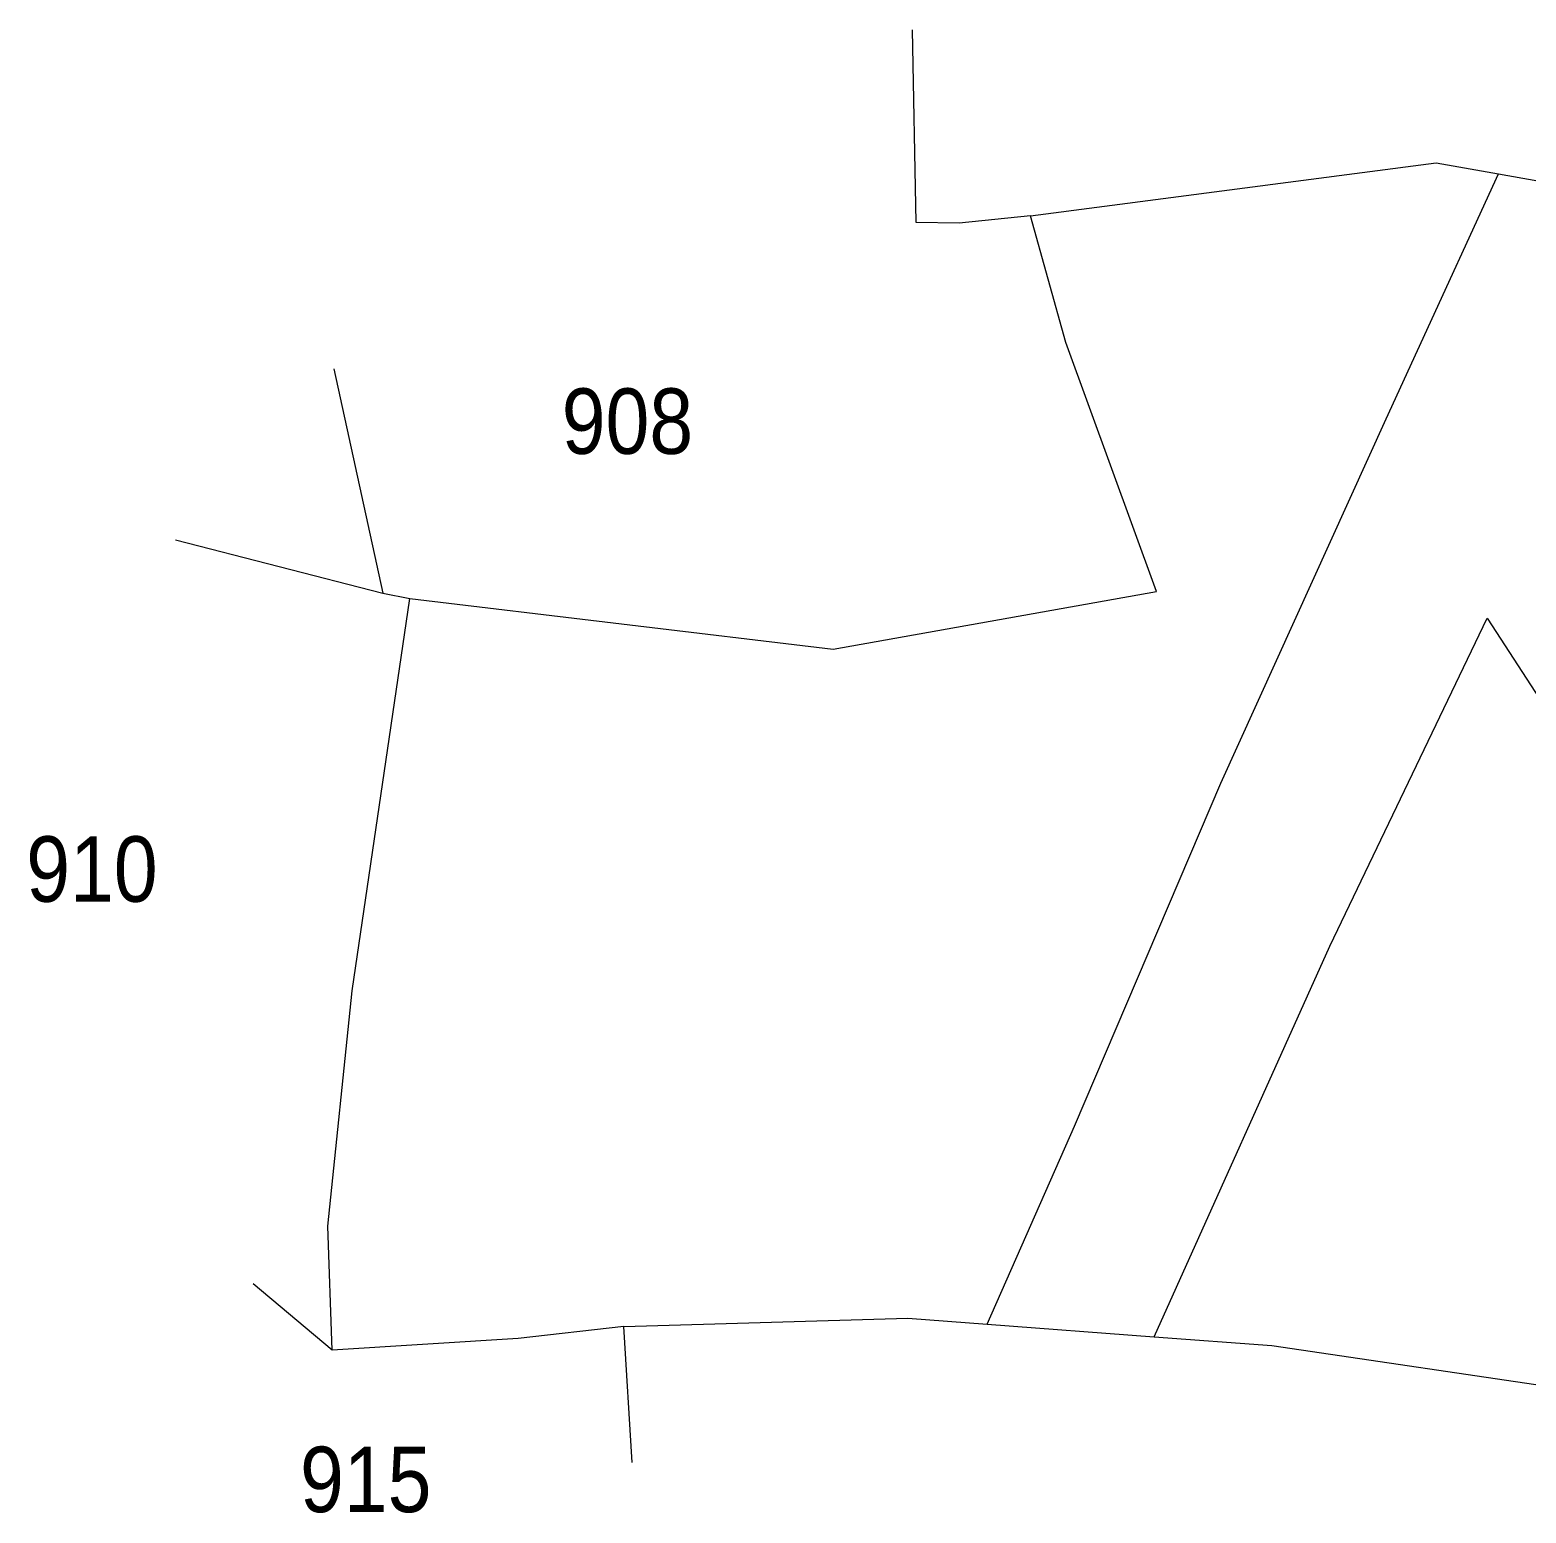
# Model space of a CAD drawing. Header units: metres. Extents: x 548480 to 548785, y 1843026 to 1843148.
# Drawn here: x 548480 to 548560, y 1843025.9 to 1843105.2 of the extents above; entities that cross this region are included whole.
import ezdxf
from ezdxf.enums import TextEntityAlignment as Align

# ---------------------------------------------------------------- set-up
doc = ezdxf.new("R2010")
doc.units = ezdxf.units.M
doc.header["$LTSCALE"] = 0.16
doc.linetypes.add('LONG_DASHED', pattern=[7.5, 6, -1.5])
doc.layers.add('10', color=7, linetype='Continuous', lineweight=13)
doc.layers.add('29', color=7, linetype='LONG_DASHED', lineweight=13)
doc.layers.add('44', color=7, linetype='Continuous')

msp = doc.modelspace()

# ---------------------------------------------------------------- linework, layer by layer
at = {"layer": '10'}
for p, q in [((548533.54, 1843095.28), (548555.23, 1843098.11)), ((548496.28, 1843087.1), (548498.89, 1843075.1)), ((548487.81, 1843077.95), (548498.89, 1843075.1)), ((548498.89, 1843075.1), (548500.34, 1843074.81)), ((548496.19, 1843034.62), (548491.97, 1843038.17)), ((548511.79, 1843035.88), (548526.98, 1843036.33)), ((548512.23, 1843028.62), (548511.79, 1843035.88))]:
    msp.add_line(p, q, dxfattribs=at)
for points in [[(548533.54, 1843095.28), (548529.72, 1843094.89), (548527.43, 1843094.92), (548527.23, 1843105.22)], [(548555.23, 1843098.11), (548558.57, 1843097.52), (548570.68, 1843095.37)], [(548500.34, 1843074.81), (548522.99, 1843072.1), (548540.28, 1843075.19), (548535.43, 1843088.51), (548533.54, 1843095.28)], [(548511.79, 1843035.88), (548506.13, 1843035.24), (548496.19, 1843034.62), (548495.95, 1843041.26), (548497.26, 1843053.84), (548500.34, 1843074.81)], [(548526.98, 1843036.33), (548531.22, 1843036.01), (548540.15, 1843035.34), (548546.44, 1843034.87)], [(548546.44, 1843034.87), (548562.61, 1843032.48), (548571.22, 1843030.42), (548581.35, 1843028.66)]]:
    msp.add_lwpolyline(points, dxfattribs=at)
at = {"layer": '29', "linetype": 'Continuous'}
for points in [[(548531.22, 1843036.01), (548535.89, 1843046.6), (548543.72, 1843064.95), (548552.55, 1843084.43), (548554.23, 1843088.07), (548558.57, 1843097.52)], [(548540.15, 1843035.34), (548549.55, 1843056.23), (548557.96, 1843073.76), (548586.16, 1843030.39)]]:
    msp.add_lwpolyline(points, dxfattribs=at)

# ---------------------------------------------------------------- texts
at = {"layer": '44', "width": 0.9}
for s, p in [('908', (548511.98, 1843082.55)), ('910', (548483.34, 1843058.6)), ('915', (548497.985, 1843025.96))]:
    msp.add_text(s, height=3.5, dxfattribs=at).set_placement(p, align=Align.CENTER)

doc.saveas('drawing.dxf')
